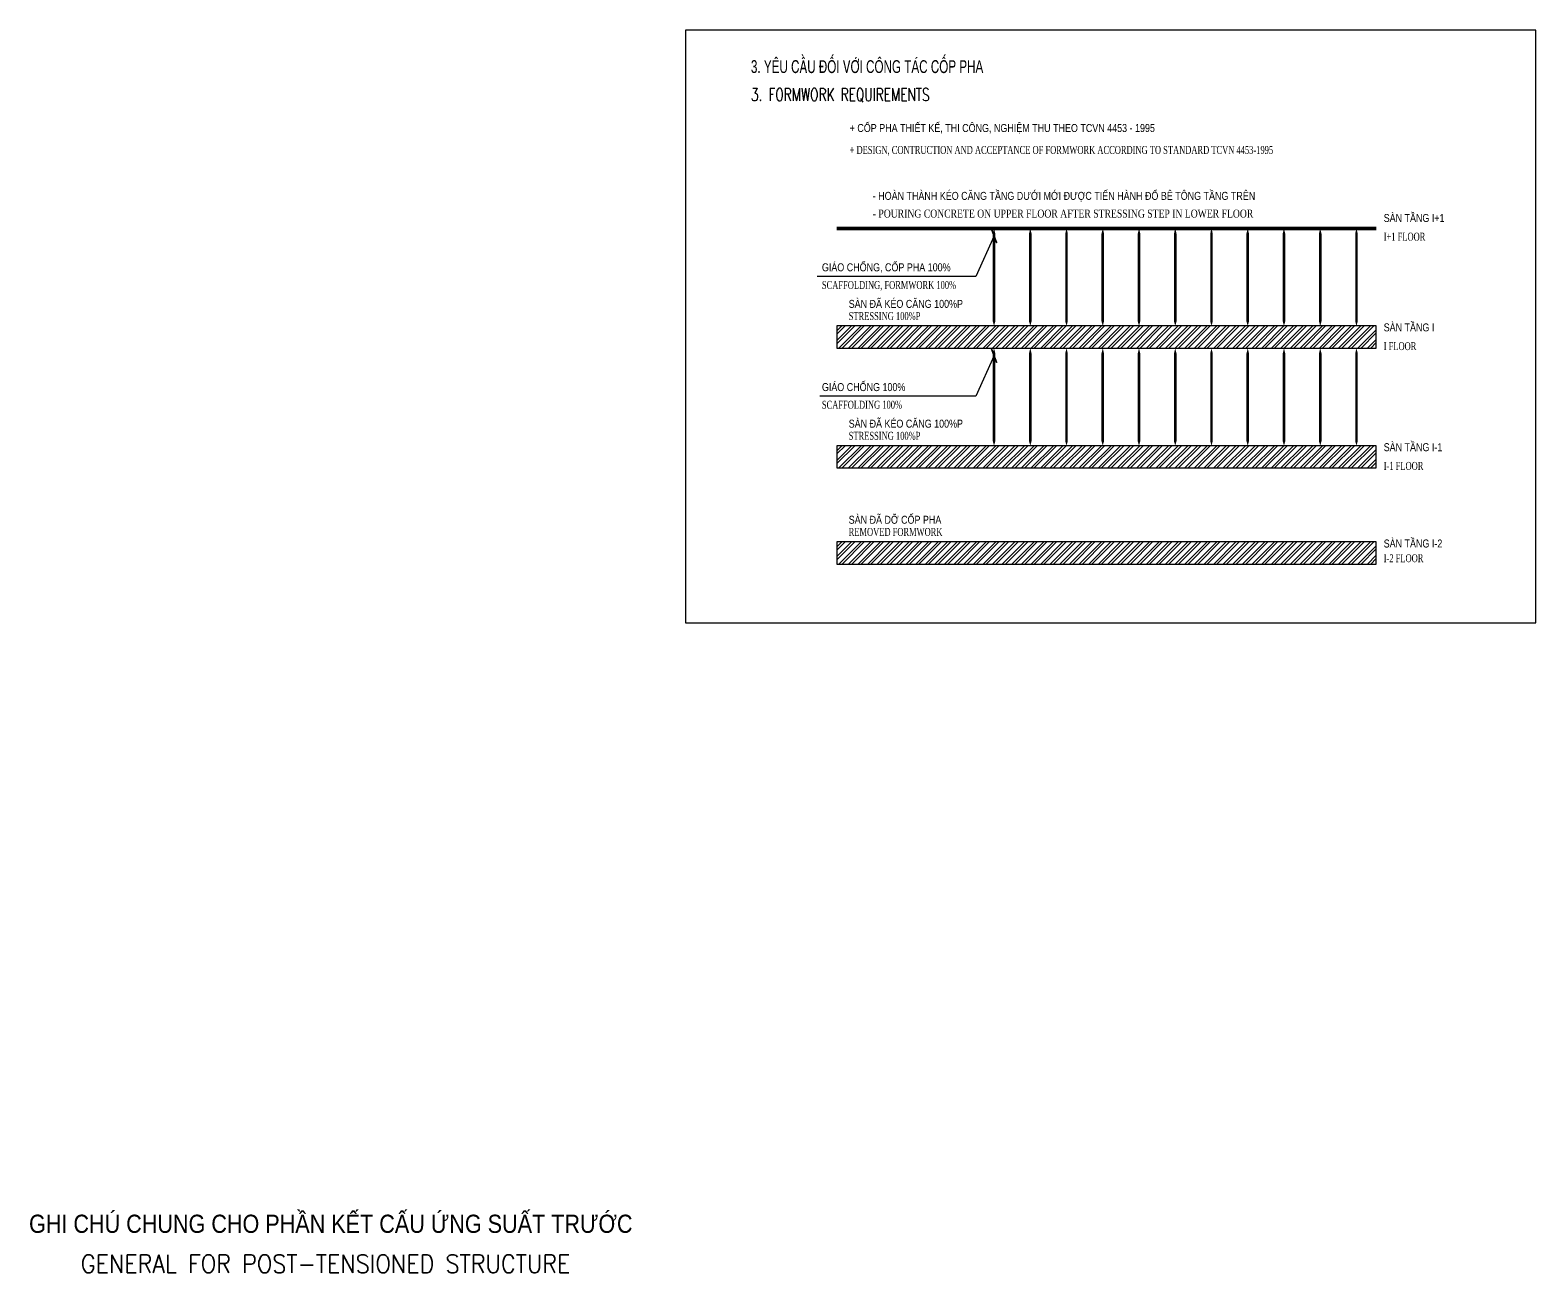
# Model space of a CAD drawing. Header units: millimetres. Extents: x 408913 to 1237273, y -191467 to -86666.
# Drawn here: x 1109295 to 1150702, y -133793 to -99632 of the extents above; entities that cross this region are included whole.
import ezdxf
from ezdxf.enums import TextEntityAlignment as Align

# ---------------------------------------------------------------- set-up
doc = ezdxf.new("R2010")
doc.units = ezdxf.units.MM
doc.header["$LTSCALE"] = 35
for name, color, linetype in [('Hatch', 8, 'Continuous'), ('NETTHAY', 4, 'Continuous'), ('TEXT', 4, 'Continuous'), ('Tha_thep', 6, 'Continuous'), ('TXT-ST2', 7, 'Continuous'), ('VSC-TEXT', 31, 'Continuous')]:
    doc.layers.add(name, color=color, linetype=linetype)
doc.layers.add('NDC_S_VN TEXT', color=7, linetype='Continuous', lineweight=9)
doc.styles.add('2F', font='')
doc.styles.add('Arial', font='arial.ttf', dxfattribs={"width": 0.6})
doc.styles.add('DIM', font='romans.shx', dxfattribs={"width": 0.55, "bigfont": 'vns.shx'})
doc.styles.add('NDC_ARIAL', font='arial.ttf', dxfattribs={"width": 0.85})
doc.styles.add('ROMANS', font='romans', dxfattribs={"width": 0.75, "bigfont": 'vns'})
doc.styles.add('VNTIMEH', font='vntimeh.shx', dxfattribs={"width": 0.8, "bigfont": 'vns.shx'})
doc.styles.get('2F').set_extended_font_data('.VnArial NarrowH')
doc.dimstyles.new('VSC 1-200', dxfattribs={"dimscale": 200, "dimtxt": 2, "dimasz": 1, "dimexe": 0.8, "dimexo": 1, "dimgap": 1, "dimtad": 1, "dimdec": 0, "dimzin": 0, "dimdsep": 46, "dimtxsty": 'DIM', "dimblk1": 'ARCHTICK', "dimblk2": 'ARCHTICK', "dimsah": 1, "dimcen": -0.2, "dimdle": 0.8, "dimclrd": 9, "dimclre": 9, "dimclrt": 2, "dimadec": 0, "dimazin": 0, "dimtfac": 1, "dimtdec": 0, "dimtmove": 0, "dimatfit": 3, "dimldrblk": 'ARCHTICK', "dimfxl": 4, "dimfxlon": 1, "dimtolj": 1, "dimtzin": 0, "dimarcsym": 0})

# ---------------------------------------------------------------- blocks, each defined once
blk = doc.blocks.new('_ArchTick')
at = {"color": 0, "linetype": 'ByBlock', "const_width": 0.15}
blk.add_lwpolyline([(-0.5, -0.5), (0.5, 0.5)], dxfattribs=at)

msp = doc.modelspace()

# ---------------------------------------------------------------- hatches: boundary and pattern name
at = {"layer": 'Hatch'}
h = msp.add_hatch(dxfattribs=at)
h.set_pattern_fill('ANSI32', color=256, scale=498.3264, style=0)
h.set_pattern_definition([(45, (1050132.2, -126087), (-132.13874, 132.13874), []), (45, (1050220.29, -126087), (-132.13874, 132.13874), [])])
h.paths.add_polyline_path([(1146311.7, -107763), (1131479, -107763), (1131479, -108374.5), (1146311.7, -108374.5)])
h = msp.add_hatch(dxfattribs=at)
h.set_pattern_fill('ANSI32', color=256, scale=498.3264, style=0)
h.set_pattern_definition([(45, (1050132.2, -129379.4), (-132.13874, 132.13874), []), (45, (1050220.29, -129379.4), (-132.13874, 132.13874), [])])
h.paths.add_polyline_path([(1146311.7, -111055.4), (1131479, -111055.4), (1131479, -111666.9), (1146311.7, -111666.9)])
h = msp.add_hatch(dxfattribs=at)
h.set_pattern_fill('ANSI32', color=256, scale=498.3264, style=0)
h.set_pattern_definition([(45, (1050132.2, -132020.97), (-132.13874, 132.13874), []), (45, (1050220.29, -132020.97), (-132.13874, 132.13874), [])])
h.paths.add_polyline_path([(1146311.7, -113697), (1131479, -113697), (1131479, -114308.5), (1146311.7, -114308.5)])

# ---------------------------------------------------------------- linework, layer by layer
at = {"layer": 'DEFPOINTS', "color": 1}
msp.add_lwpolyline([(1127319.3, -115925), (1150702.1, -115925), (1150702.1, -99632.2), (1127319.3, -99632.2)], close=True, dxfattribs=at)
at = {"layer": 'NETTHAY'}
for points in [[(1131479, -108374.5), (1146311.7, -108374.5), (1146311.7, -107763), (1131479, -107763)], [(1131479, -111666.9), (1146311.7, -111666.9), (1146311.7, -111055.4), (1131479, -111055.4)], [(1131479, -114308.5), (1146311.7, -114308.5), (1146311.7, -113697), (1131479, -113697)]]:
    msp.add_lwpolyline(points, close=True, dxfattribs=at)
at = {"layer": 'Tha_thep', "color": 5, "const_width": 99.7}
msp.add_lwpolyline([(1131479, -105082.1), (1146311.7, -105082.1)], dxfattribs=at)
at = {"layer": 'Tha_thep'}
for points in [[(1135802, -107763, 0, 149.5, 0), (1135802, -107497.9, 69.8, 69.8, 0), (1135802, -105389.6, 149.5, 0, 0), (1135802, -105082.1, 0, 0, 0)], [(1136798.6, -107763, 0, 149.5, 0), (1136798.6, -107497.9, 69.8, 69.8, 0), (1136798.6, -105389.6, 149.5, 0, 0), (1136798.6, -105082.1, 0, 0, 0)], [(1137795.3, -107763, 0, 149.5, 0), (1137795.3, -107497.9, 69.8, 69.8, 0), (1137795.3, -105389.6, 149.5, 0, 0), (1137795.3, -105082.1, 0, 0, 0)], [(1138791.9, -107763, 0, 149.5, 0), (1138791.9, -107497.9, 69.8, 69.8, 0), (1138791.9, -105389.6, 149.5, 0, 0), (1138791.9, -105082.1, 0, 0, 0)], [(1139788.6, -107763, 0, 149.5, 0), (1139788.6, -107497.9, 69.8, 69.8, 0), (1139788.6, -105389.6, 149.5, 0, 0), (1139788.6, -105082.1, 0, 0, 0)], [(1140785.2, -107763, 0, 149.5, 0), (1140785.2, -107497.9, 69.8, 69.8, 0), (1140785.2, -105389.6, 149.5, 0, 0), (1140785.2, -105082.1, 0, 0, 0)], [(1141781.9, -107763, 0, 149.5, 0), (1141781.9, -107497.9, 69.8, 69.8, 0), (1141781.9, -105389.6, 149.5, 0, 0), (1141781.9, -105082.1, 0, 0, 0)], [(1142778.5, -107763, 0, 149.5, 0), (1142778.5, -107497.9, 69.8, 69.8, 0), (1142778.5, -105389.6, 149.5, 0, 0), (1142778.5, -105082.1, 0, 0, 0)], [(1143775.2, -107763, 0, 149.5, 0), (1143775.2, -107497.9, 69.8, 69.8, 0), (1143775.2, -105389.6, 149.5, 0, 0), (1143775.2, -105082.1, 0, 0, 0)], [(1144771.9, -107763, 0, 149.5, 0), (1144771.9, -107497.9, 69.8, 69.8, 0), (1144771.9, -105389.6, 149.5, 0, 0), (1144771.9, -105082.1, 0, 0, 0)], [(1145768.5, -107763, 0, 149.5, 0), (1145768.5, -107497.9, 69.8, 69.8, 0), (1145768.5, -105389.6, 149.5, 0, 0), (1145768.5, -105082.1, 0, 0, 0)], [(1135802, -111055.4, 0, 149.5, 0), (1135802, -110790.3, 69.8, 69.8, 0), (1135802, -108682, 149.5, 0, 0), (1135802, -108374.5, 0, 0, 0)], [(1136798.6, -111055.4, 0, 149.5, 0), (1136798.6, -110790.3, 69.8, 69.8, 0), (1136798.6, -108682, 149.5, 0, 0), (1136798.6, -108374.5, 0, 0, 0)], [(1137795.3, -111055.4, 0, 149.5, 0), (1137795.3, -110790.3, 69.8, 69.8, 0), (1137795.3, -108682, 149.5, 0, 0), (1137795.3, -108374.5, 0, 0, 0)], [(1138791.9, -111055.4, 0, 149.5, 0), (1138791.9, -110790.3, 69.8, 69.8, 0), (1138791.9, -108682, 149.5, 0, 0), (1138791.9, -108374.5, 0, 0, 0)], [(1139788.6, -111055.4, 0, 149.5, 0), (1139788.6, -110790.3, 69.8, 69.8, 0), (1139788.6, -108682, 149.5, 0, 0), (1139788.6, -108374.5, 0, 0, 0)], [(1140785.2, -111055.4, 0, 149.5, 0), (1140785.2, -110790.3, 69.8, 69.8, 0), (1140785.2, -108682, 149.5, 0, 0), (1140785.2, -108374.5, 0, 0, 0)], [(1141781.9, -111055.4, 0, 149.5, 0), (1141781.9, -110790.3, 69.8, 69.8, 0), (1141781.9, -108682, 149.5, 0, 0), (1141781.9, -108374.5, 0, 0, 0)], [(1142778.5, -111055.4, 0, 149.5, 0), (1142778.5, -110790.3, 69.8, 69.8, 0), (1142778.5, -108682, 149.5, 0, 0), (1142778.5, -108374.5, 0, 0, 0)], [(1143775.2, -111055.4, 0, 149.5, 0), (1143775.2, -110790.3, 69.8, 69.8, 0), (1143775.2, -108682, 149.5, 0, 0), (1143775.2, -108374.5, 0, 0, 0)], [(1144771.9, -111055.4, 0, 149.5, 0), (1144771.9, -110790.3, 69.8, 69.8, 0), (1144771.9, -108682, 149.5, 0, 0), (1144771.9, -108374.5, 0, 0, 0)], [(1145768.5, -111055.4, 0, 149.5, 0), (1145768.5, -110790.3, 69.8, 69.8, 0), (1145768.5, -108682, 149.5, 0, 0), (1145768.5, -108374.5, 0, 0, 0)]]:
    msp.add_lwpolyline(points, format="xyseb", dxfattribs=at)

# ---------------------------------------------------------------- texts
at = {"color": 2, "style": 'ROMANS', "width": 0.7}
msp.add_text('3. FORMWORK REQUIREMENTS', height=350, dxfattribs=at).set_placement((1129116.2, -101579.5))
at = {"layer": 'NDC_S_VN TEXT', "ltscale": 30, "style": 'NDC_ARIAL', "width": 0.85}
msp.add_text('GHI CHÚ CHUNG CHO PHẦN KẾT CẤU ỨNG SUẤT TRƯỚC', height=500, dxfattribs=at).set_placement((1109265.4, -132692.8))
at = {"layer": 'TEXT', "color": 7, "linetype": 'Continuous', "style": '2F', "width": 0.8}
msp.add_text('3. yªu cÇu ®èi víi c«ng t¸c cèp pha', height=350, dxfattribs=at).set_placement((1129116.2, -100809.5))
at = {"layer": 'TEXT', "color": 0, "style": 'Arial', "width": 0.8}
for s, p in [('+ CỐP PHA THIẾT KẾ, THI CÔNG, NGHIỆM THU THEO TCVN 4453 - 1995', (1131831.3, -102433)), ('- HOÀN THÀNH KÉO CĂNG TẦNG DƯỚI MỚI ĐƯỢC TIẾN HÀNH ĐỔ BÊ TÔNG TẦNG TRÊN', (1132466.8, -104298.3)), ('SÀN TẦNG I+1', (1146517.1, -104906)), ('GIÁO CHỐNG, CỐP PHA 100%%%', (1131068.7, -106261.8)), ('SÀN ĐÃ KÉO CĂNG 100%%%P', (1131805.5, -107267.1)), ('SÀN TẦNG I', (1146517.1, -107913.4)), ('GIÁO CHỐNG 100%%%', (1131068.3, -109554.2)), ('SÀN ĐÃ KÉO CĂNG 100%%%P', (1131805.5, -110559.5)), ('SÀN TẦNG I-1', (1146517.1, -111206.6)), ('SÀN ĐÃ DỠ CỐP PHA', (1131805.5, -113201.1)), ('SÀN TẦNG I-2', (1146517.1, -113853.7))]:
    msp.add_text(s, height=220, dxfattribs=at).set_placement(p)
at = {"layer": 'TXT-ST2', "color": 2, "style": 'VNTIMEH'}
for s, width, p in [('+ DESIGN, CONTRUCTION AND ACCEPTANCE OF FORMWORK ACCORDING TO STANDARD TCVN 4453-1995', 0.7, (1131831.3, -103035.5)), ('- POURING CONCRETE ON UPPER FLOOR AFTER STRESSING STEP IN LOWER FLOOR', 0.8, (1132466.8, -104785.4)), ('i+1 floor', 0.7, (1146517.1, -105420)), ('SCAFFOLDING, FORMWORK 100%%%', 0.7, (1131068.7, -106747.8)), ('STRESSING 100%%%P', 0.7, (1131805.5, -107601.3)), ('i floor', 0.7, (1146517.1, -108427.4)), ('SCAFFOLDING 100%%%', 0.7, (1131068.3, -110040.1)), ('STRESSING 100%%%P', 0.7, (1131805.5, -110893.7)), ('i-1 floor', 0.7, (1146517.1, -111720.5)), ('REMOVED FORMWORK', 0.7, (1131805.5, -113535.3)), ('i-2 floor', 0.7, (1146517.1, -114257.1))]:
    msp.add_text(s, height=220, dxfattribs=dict(at, width=width)).set_placement(p)
at = {"layer": 'VSC-TEXT', "color": 2, "ltscale": 150, "style": 'ROMANS', "width": 0.9}
msp.add_text('GENERAL FOR POST-TENSIONED STRUCTURE', height=500, dxfattribs=at).set_placement((1117421.4, -133792.7), align=Align.CENTER)

# ---------------------------------------------------------------- leaders
at = {"ltscale": 200}
for points in [[(1135802, -105287.4), (1135298.7, -106402.9), (1130940.6, -106402.4)], [(1135802, -108579.8), (1135298.7, -109695.3), (1131015.2, -109694.8)]]:
    msp.add_leader(points, dimstyle='VSC 1-200', override={"dimasz": 1.5, "dimtad": 0}, dxfattribs=at)

doc.saveas('drawing.dxf')
